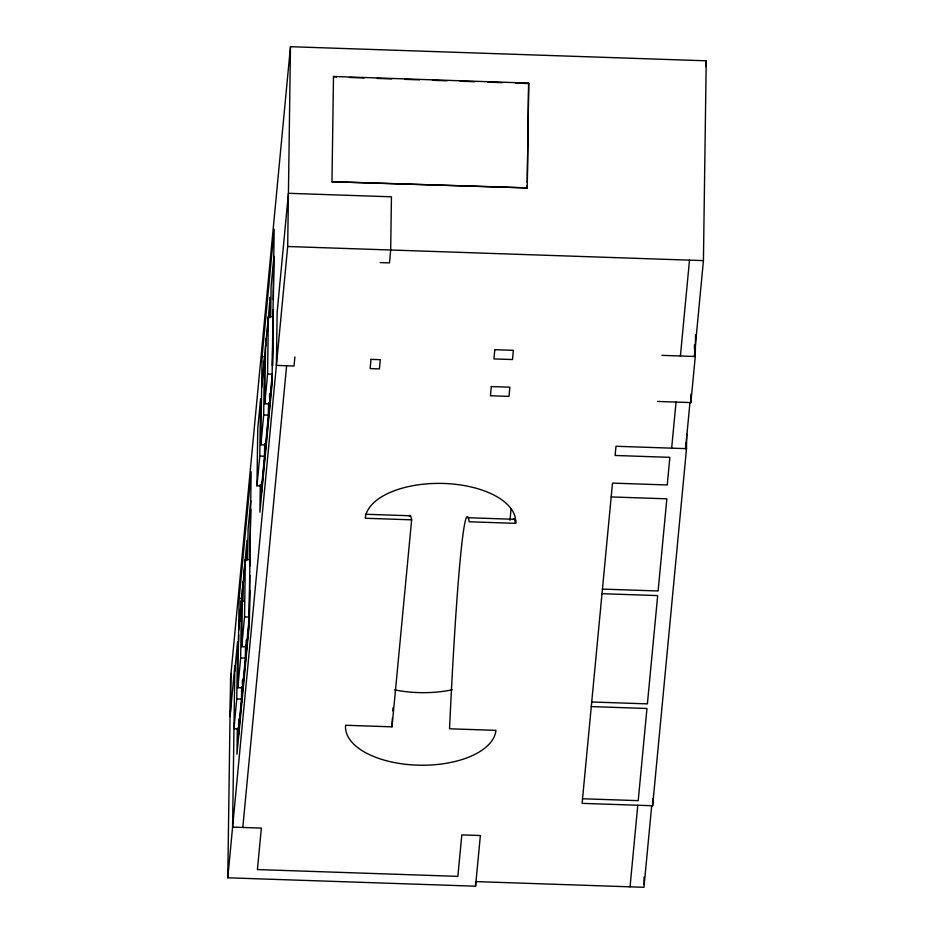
<?xml version="1.0" encoding="UTF-8"?>
<svg xmlns="http://www.w3.org/2000/svg" width="934" height="934" viewBox="0 0 934 934"><rect width="100%" height="100%" fill="white"/><g stroke="black" fill="none" stroke-linecap="round" stroke-linejoin="round"><path stroke-width="1.4" d="M230.033 716.565L234.843 665.884L232.589 827.115L261.357 828.084L257.422 869.566L457.87 876.361L461.805 834.891L480.368 835.521L475.558 886.203L227.779 877.797L230.57 677.991L290.474 46.7L706.221 60.803L703.43 260.621L694.336 356.461M230.476 711.965L231.013 673.379M241.649 687.646L241.486 699.111L238.66 728.882L233.944 728.73L236.769 698.947L237.575 641.623L234.749 671.394M245.56 645.172L245.373 658.073L242.548 687.844L237.843 687.693L238.637 630.357L241.462 600.585L243.821 600.667M237.329 727.995L236.967 754.217L248.969 627.683L251.153 471.775L239.139 598.309L238.695 630.368M238.532 642.02L238.637 634.735M238.485 728.181L238.38 735.327L245.549 659.824L245.747 645.546M238.742 723.149L238.8 718.853M240.166 621.25L240.307 611.151L243.132 581.38L242.852 601.589M237.843 687.693L240.668 657.91L241.462 600.585M249.857 575.472L249.273 617.035L246.448 646.807L241.731 646.655L242.536 589.319L245.362 559.548L250.078 559.699L250.3 557.365L250.172 565.934M241.649 700.862L241.848 686.583M242.28 694.289L242.373 687.144M242.408 684.283L242.478 679.999M242.618 683.548L242.677 679.251M244.031 581.66L244.194 570.114L247.02 540.331L246.739 560.552M241.731 646.655L244.556 616.872L245.362 559.548M246.343 640.385L246.167 653.251L249.436 618.787L249.833 590.218M246.471 645.371L246.553 639.638M247.673 559.396L248.094 529.076L250.779 500.717M249.997 565.432L250.078 559.699M250.779 509.404L249.728 559.863M256.967 485.843L257.772 428.508L260.586 398.736L259.792 456.072L256.967 485.843L261.683 485.995L264.509 456.224L264.661 444.759M260.294 484.536L259.909 512.159L271.992 384.796L274.164 229.215L262.08 356.578L260.855 444.806L265.571 444.958L268.397 415.186L268.56 403.721M261.543 482.434L261.403 492.44L268.56 416.949L268.758 402.659M261.683 485.995L261.742 481.699M263.225 375.48L266.155 338.493L266.05 345.708M260.855 444.806L263.68 415.035L264.485 357.699L261.66 387.47M264.754 403.768L267.579 373.997L272.296 374.149L269.471 403.92L264.754 403.768L265.56 346.432L268.385 316.661L273.09 316.813L272.413 365.556M264.672 457.987L264.871 443.697M265.291 451.402L265.419 442.833M267.112 334.442L270.043 297.456L269.763 317.665M267.579 373.997L268.385 316.661M269.284 403.219L269.19 410.365L272.319 377.348M269.552 398.188L269.611 393.891M270.685 316.509L271.117 286.189L273.942 256.418L273.335 299.732M273.195 309.831L272.751 316.976M272.6 365.906L273.195 323.047M227.779 877.797L287.684 246.506L290.474 46.7M331.979 181.733L333.485 76.471L528.679 83.091L527.22 187.897L331.979 181.733L527.22 187.897M475.558 886.203L475.616 881.848M515.615 520.448L515.58 523.355L469.172 521.779A330.157 11.5 -88.1 0 0 449.534 728.789L495.931 730.365A75.257 37.395 0.8 0 1 417.218 765.144A75.257 37.395 0.8 0 1 345.592 725.263L392 726.839L411.637 519.829A330.157 11.5 -88.1 0 0 409.15 516M527.173 188.353L527.208 185.446M527.255 182.539L528.679 83.091M644.005 884.381L644.098 877.096M686.712 434.182L686.513 448.659L615.985 446.265L615.109 455.477L669.865 457.333L667.238 484.968L612.494 483.111L582.104 803.357L652.632 805.75L652.726 798.488M685.673 442.833L685.591 448.624L689.957 402.542M657.478 401.445L690.891 402.577L691.008 393.95M694.429 349.269L694.487 344.961M690.891 402.577L695.258 356.496L695.561 334.921M242.805 827.454L286.61 365.743M294.899 356.928L294.035 366L276.406 365.392L277.153 312.189L288.431 193.303L391.439 196.805L390.692 250.008L389.466 262.909L380.185 262.594M333.485 76.471L336.357 77.032M509.999 520.285L511.096 508.703M705.66 66.606L706.221 60.803M630.041 886.833L637.782 805.248M671.663 448.157L676.041 402.075M680.407 355.994L689.502 260.142M651.699 805.727L643.958 887.3L475.99 881.603M652.632 805.75L686.513 448.659M349.456 77.475L364.026 77.977M377.138 78.421L391.708 78.911M404.819 79.355L419.378 79.845M432.489 80.301L447.059 80.791M460.17 81.235L474.741 81.725M487.852 82.169L502.41 82.671M515.521 83.114L528.632 83.558M287.684 246.506L703.43 260.621M661.856 355.364L695.258 356.496M262.08 356.578L264.999 356.671M263.68 415.035L268.397 415.186M259.792 456.072L264.509 456.224M611.175 496.935L666.853 498.826L658.108 590.977L602.43 589.097M365.521 514.249L410.47 515.778M468.004 517.728L514.412 519.304M411.637 519.829L365.241 518.253A75.257 37.395 0.8 0 1 443.954 483.473A75.257 37.395 0.8 0 1 515.58 523.355A330.157 11.5 -88.1 0 0 513.093 519.526M601.998 593.697L657.676 595.588L647.402 703.874L591.724 701.983M239.139 598.309L242.058 598.414M244.556 616.872L249.273 617.035M240.668 657.91L245.373 658.073M591.28 706.594L646.958 708.486L638.214 800.648L582.536 798.757M236.769 698.947L241.486 699.111M452.208 689.794A75.257 37.395 0.8 0 1 394.638 689.864M392 726.839A330.157 11.5 -88.1 0 1 392.408 718.118M392.77 710.914A330.157 11.5 -88.1 0 1 392.91 708.054M371.008 359.356L370.133 368.58L379.414 368.895L380.29 359.672L371.008 359.356M491.319 386.559L490.443 395.771L508.995 396.401L509.871 387.19L491.319 386.559M494.81 349.69L493.934 358.913L512.497 359.543L513.373 350.32L494.81 349.69"/></g></svg>
